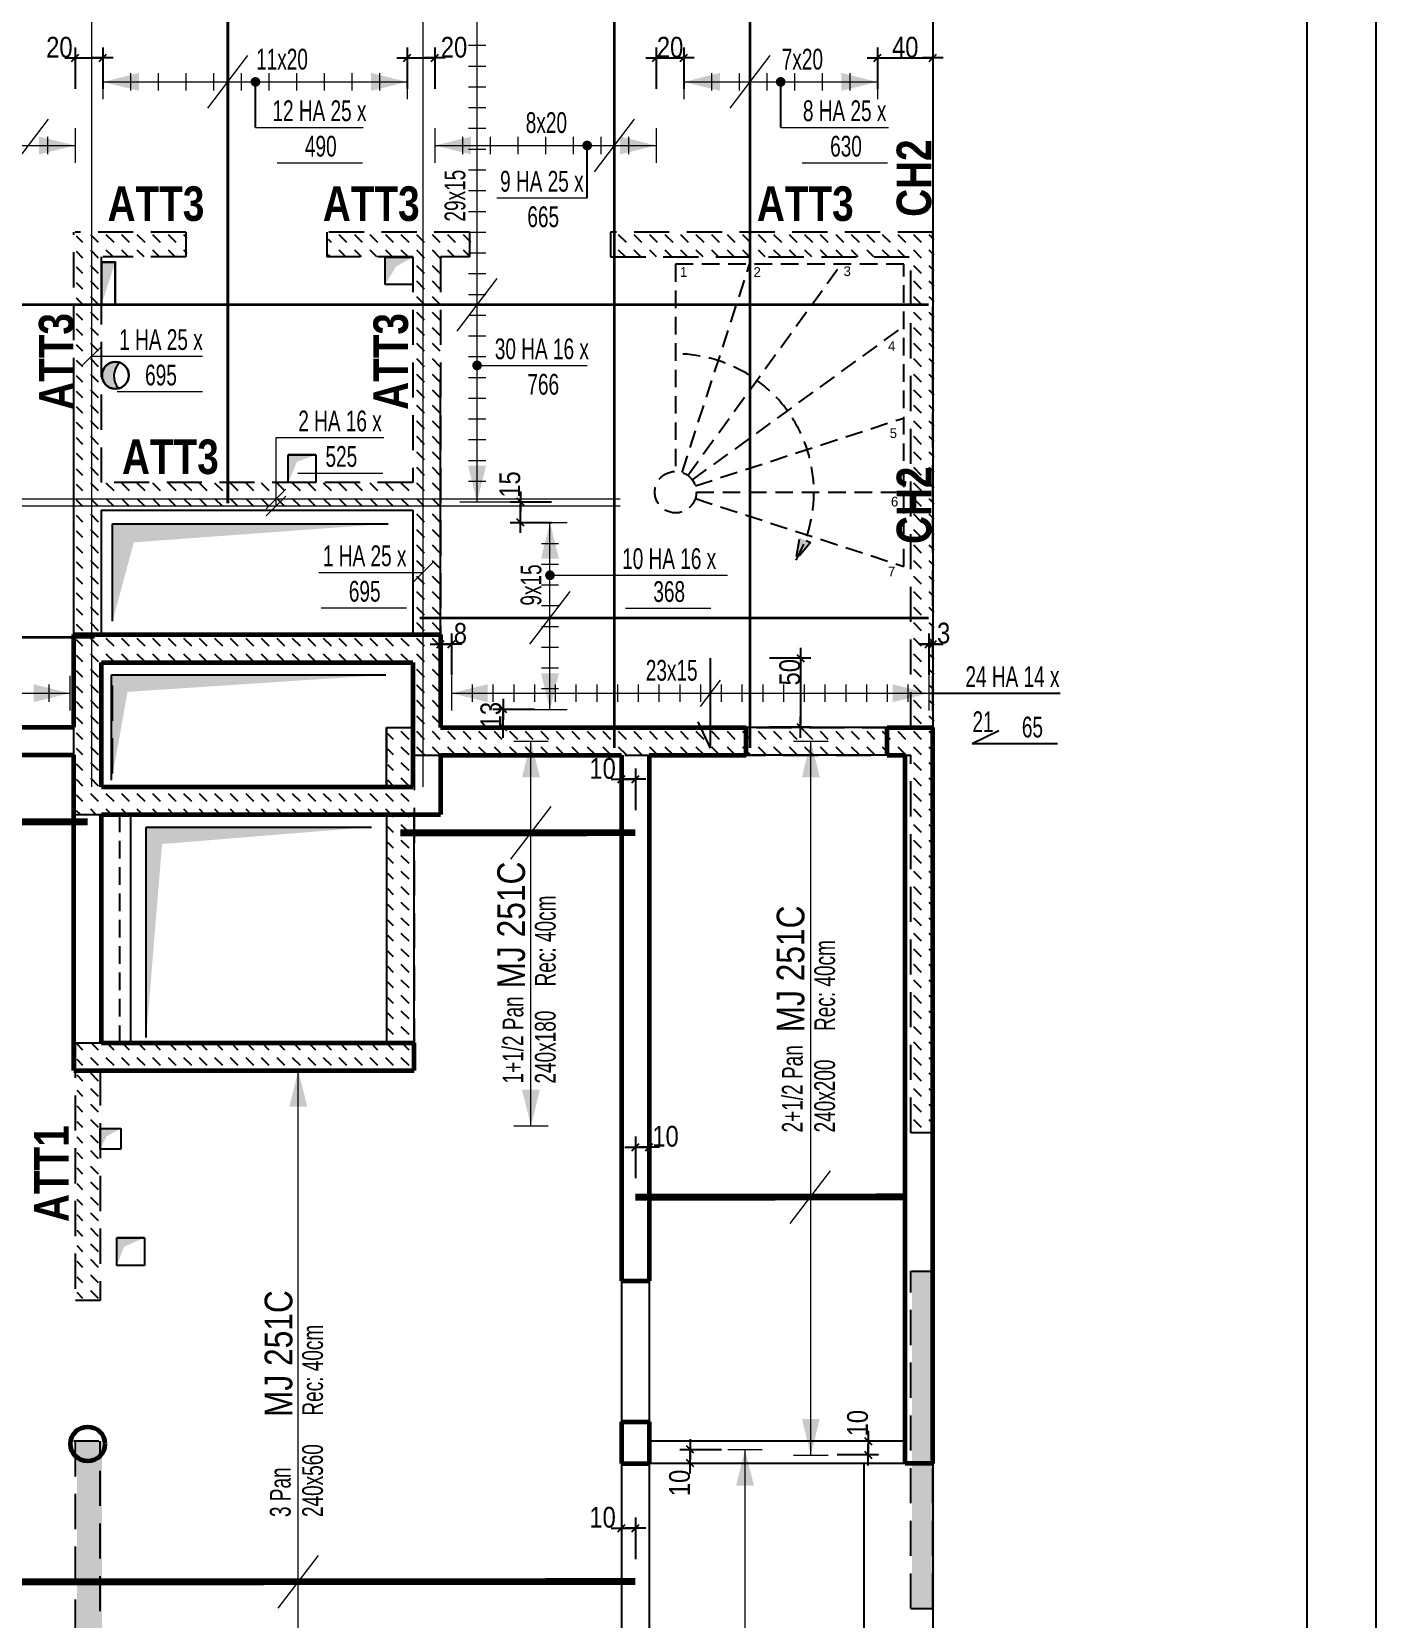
# Model space of a CAD drawing. Header units: millimetres. Extents: x 2049 to 26244, y -43633 to -34245.
# Drawn here: x 24712 to 25684, y -37307 to -36160 of the extents above; entities that cross this region are included whole.
import ezdxf
from ezdxf.enums import TextEntityAlignment as Align

# ---------------------------------------------------------------- set-up
doc = ezdxf.new("R2010")
doc.units = ezdxf.units.MM
doc.linetypes.add('CACHEX2', pattern=[19.05, 12.7, -6.35])
for name, color, linetype in [('01-Cad  2', 1, 'Continuous'), ('01_ARMA_INF', 50, 'Continuous'), ('01_cote_gen', 4, 'Continuous'), ('01_linteaux', 2, 'Continuous'), ('01_murs_sup', 2, 'CACHEX2'), ('01_resv', 32, 'Continuous'), ('01_texte', 230, 'Continuous'), ('AA_COTES', 2, 'Continuous')]:
    doc.layers.add(name, color=color, linetype=linetype)
doc.layers.add('01_murs_coup', color=5, linetype='Continuous', lineweight=60)
doc.styles.add('Eurostile', font='')
doc.styles.add('PATIO', font='ARIALN.TTF')
doc.styles.add('STYLE2', font='ARIALN.TTF')
doc.styles.add('Titre', font='ariblk.ttf')
doc.styles.get('Eurostile').set_extended_font_data('Eurostile')
doc.dimstyles.new('JB50', dxfattribs={"dimscale": 0.1, "dimtxt": 150, "dimasz": 15, "dimexe": 0.1, "dimexo": 0.1, "dimgap": 0.09, "dimtad": 1, "dimdec": 1, "dimdsep": 46, "dimtxsty": 'STYLE2', "dimblk1": 'BOND_G', "dimblk2": 'BOND_D', "dimsah": 1, "dimcen": 1.5, "dimdle": 0.01, "dimse1": 1, "dimse2": 1, "dimclrd": 4, "dimclre": 2, "dimclrt": 6, "dimazin": 2, "dimtfac": 2.333333, "dimtdec": 1, "dimtix": 1, "dimtmove": 2, "dimatfit": 3, "dimldrblk": 'BOND_G', "dimfxl": 1, "dimtolj": 1, "dimtzin": 0, "dimarcsym": 0})

# ---------------------------------------------------------------- blocks, each defined once
blk = doc.blocks.new('BOND_G')
at = {"layer": 'AA_COTES', "color": 0}
for p, q in [((0, -5), (0, 15)), ((5, 0), (-5, 0)), ((1.77, 1.77), (-1.77, -1.77))]:
    blk.add_line(p, q, dxfattribs=at)
blk = doc.blocks.new('BOND_D')
at = {"layer": 'AA_COTES', "color": 0}
for p, q in [((5, 0), (-5, 0)), ((-1.77, -1.77), (1.77, 1.77)), ((0, 5), (0, -15))]:
    blk.add_line(p, q, dxfattribs=at)
blk = doc.blocks.new('*D9406')
at = {"layer": '01_cote_gen', "color": 4, "lineweight": -2, "transparency": 16777216}
blk.add_line((25324.8, -36179.1), (25361.8, -36179.1), dxfattribs=at)
at = {"layer": 'Defpoints', "color": 0, "transparency": 16777216}
for p in [(25363.3, -36179.1), (25323.3, -36184), (25363.3, -36184)]:
    blk.add_point(p, dxfattribs=at)
at = {"layer": '01_cote_gen', "color": 4, "lineweight": -2, "transparency": 16777216, "xscale": 1.5, "yscale": 1.5, "zscale": 1.5, "rotation": 180}
blk.add_blockref('BOND_G', (25323.3, -36179.1), dxfattribs=at)
at = {"layer": '01_cote_gen', "color": 4, "lineweight": -2, "transparency": 16777216, "xscale": 1.5, "yscale": 1.5, "zscale": 1.5}
blk.add_blockref('BOND_D', (25363.3, -36179.1), dxfattribs=at)
at = {"layer": '01_cote_gen', "color": 6, "transparency": 16777216, "insert": (25343.3, -36171.5), "char_height": 15, "attachment_point": 5, "style": 'STYLE2'}
blk.add_mtext('\\A1;40', dxfattribs=at)
blk = doc.blocks.new('*D9407')
at = {"layer": '01_cote_gen', "color": 4, "lineweight": -2, "transparency": 16777216}
blk.add_line((25164.8, -36179.1), (25181.8, -36179.1), dxfattribs=at)
at = {"layer": 'Defpoints', "color": 0, "transparency": 16777216}
for p in [(25183.3, -36179.1), (25183.3, -36184), (25163.3, -36230)]:
    blk.add_point(p, dxfattribs=at)
at = {"layer": '01_cote_gen', "color": 4, "lineweight": -2, "transparency": 16777216, "xscale": 1.5, "yscale": 1.5, "zscale": 1.5, "rotation": 180}
blk.add_blockref('BOND_G', (25163.3, -36179.1), dxfattribs=at)
at = {"layer": '01_cote_gen', "color": 4, "lineweight": -2, "transparency": 16777216, "xscale": 1.5, "yscale": 1.5, "zscale": 1.5}
blk.add_blockref('BOND_D', (25183.3, -36179.1), dxfattribs=at)
at = {"layer": '01_cote_gen', "color": 6, "transparency": 16777216, "insert": (25173.3, -36171.5), "char_height": 15, "attachment_point": 5, "style": 'STYLE2'}
blk.add_mtext('\\A1;20', dxfattribs=at)
blk = doc.blocks.new('*D9408')
at = {"layer": '01_cote_gen', "color": 4, "lineweight": -2, "transparency": 16777216}
blk.add_line((24984.8, -36179.1), (25001.8, -36179.1), dxfattribs=at)
at = {"layer": 'Defpoints', "color": 0, "transparency": 16777216}
for p in [(25003.3, -36179.1), (24983.3, -36209), (25003.3, -36230)]:
    blk.add_point(p, dxfattribs=at)
at = {"layer": '01_cote_gen', "color": 4, "lineweight": -2, "transparency": 16777216, "xscale": 1.5, "yscale": 1.5, "zscale": 1.5, "rotation": 180}
blk.add_blockref('BOND_G', (24983.3, -36179.1), dxfattribs=at)
at = {"layer": '01_cote_gen', "color": 4, "lineweight": -2, "transparency": 16777216, "xscale": 1.5, "yscale": 1.5, "zscale": 1.5}
blk.add_blockref('BOND_D', (25003.3, -36179.1), dxfattribs=at)
at = {"layer": '01_cote_gen', "color": 6, "transparency": 16777216, "insert": (25017.1, -36171.5), "char_height": 15, "attachment_point": 5, "style": 'STYLE2'}
blk.add_mtext('\\A1;20', dxfattribs=at)
blk = doc.blocks.new('*D9409')
at = {"layer": '01_cote_gen', "color": 4, "lineweight": -2, "transparency": 16777216}
blk.add_line((24744.8, -36179.1), (24761.8, -36179.1), dxfattribs=at)
at = {"layer": 'Defpoints', "color": 0, "transparency": 16777216}
for p in [(24763.3, -36179.1), (24763.3, -36209), (24743.3, -36230)]:
    blk.add_point(p, dxfattribs=at)
at = {"layer": '01_cote_gen', "color": 4, "lineweight": -2, "transparency": 16777216, "xscale": 1.5, "yscale": 1.5, "zscale": 1.5, "rotation": 180}
blk.add_blockref('BOND_G', (24743.3, -36179.1), dxfattribs=at)
at = {"layer": '01_cote_gen', "color": 4, "lineweight": -2, "transparency": 16777216, "xscale": 1.5, "yscale": 1.5, "zscale": 1.5}
blk.add_blockref('BOND_D', (24763.3, -36179.1), dxfattribs=at)
at = {"layer": '01_cote_gen', "color": 6, "transparency": 16777216, "insert": (24731.8, -36171.5), "char_height": 15, "attachment_point": 5, "style": 'STYLE2'}
blk.add_mtext('\\A1;20', dxfattribs=at)
blk = doc.blocks.new('*D9354')
at = {"layer": '01_cote_gen', "color": 4, "lineweight": -2, "transparency": 16777216}
blk.add_line((25065.1, -36513.5), (25065.1, -36501.5), dxfattribs=at)
at = {"layer": 'Defpoints', "color": 0, "transparency": 16777216}
for p in [(25046.2, -36500), (25065.1, -36500), (25074, -36515)]:
    blk.add_point(p, dxfattribs=at)
at = {"layer": '01_cote_gen', "color": 4, "lineweight": -2, "transparency": 16777216, "xscale": 1.5, "yscale": 1.5, "zscale": 1.5}
for name, p, rotation in [('BOND_D', (25065.1, -36500), 90), ('BOND_G', (25065.1, -36515), 270)]:
    blk.add_blockref(name, p, dxfattribs=dict(at, rotation=rotation))
at = {"layer": '01_cote_gen', "color": 6, "transparency": 16777216, "insert": (25057.5, -36487.5), "char_height": 15, "attachment_point": 5, "rotation": 90, "style": 'STYLE2'}
blk.add_mtext('\\A1;15', dxfattribs=at)
blk = doc.blocks.new('*D9411')
at = {"layer": '01_cote_gen', "color": 4, "lineweight": -2, "transparency": 16777216}
blk.add_line((25052.7, -36661.5), (25052.7, -36651.5), dxfattribs=at)
at = {"layer": 'Defpoints', "color": 0, "transparency": 16777216}
for p in [(25052.7, -36650), (25092.7, -36650), (25117.8, -36663)]:
    blk.add_point(p, dxfattribs=at)
at = {"layer": '01_cote_gen', "color": 4, "lineweight": -2, "transparency": 16777216, "xscale": 1.5, "yscale": 1.5, "zscale": 1.5}
for name, p, rotation in [('BOND_D', (25052.7, -36650), 90), ('BOND_G', (25052.7, -36663), 270)]:
    blk.add_blockref(name, p, dxfattribs=dict(at, rotation=rotation))
at = {"layer": '01_cote_gen', "color": 6, "transparency": 16777216, "insert": (25043.8, -36654.2), "char_height": 15, "attachment_point": 5, "rotation": 90, "style": 'STYLE2'}
blk.add_mtext('\\A1;13', dxfattribs=at)
blk = doc.blocks.new('*D9355')
at = {"layer": '01_cote_gen', "color": 4, "lineweight": -2, "transparency": 16777216}
blk.add_line((24641.5, -36661.5), (24641.5, -36651.5), dxfattribs=at)
at = {"layer": 'Defpoints', "color": 0, "transparency": 16777216}
for p in [(24641.5, -36650), (24641.5, -36650), (24742.3, -36663)]:
    blk.add_point(p, dxfattribs=at)
at = {"layer": '01_cote_gen', "color": 4, "lineweight": -2, "transparency": 16777216, "xscale": 1.5, "yscale": 1.5, "zscale": 1.5}
for name, p, rotation in [('BOND_D', (24641.5, -36650), 90), ('BOND_G', (24641.5, -36663), 270)]:
    blk.add_blockref(name, p, dxfattribs=dict(at, rotation=rotation))
at = {"layer": '01_cote_gen', "color": 6, "transparency": 16777216, "insert": (24624.2, -36654.9), "char_height": 15, "attachment_point": 5, "rotation": 90, "style": 'STYLE2'}
blk.add_mtext('\\A1;13', dxfattribs=at)
blk = doc.blocks.new('*D9413')
at = {"layer": '01_cote_gen', "color": 4, "lineweight": -2, "transparency": 16777216}
blk.add_line((25008.8, -36602.8), (25013.8, -36602.8), dxfattribs=at)
at = {"layer": 'Defpoints', "color": 0, "transparency": 16777216}
for p in [(25015.3, -36602.8), (25015.3, -36650.8), (25007.3, -36663)]:
    blk.add_point(p, dxfattribs=at)
at = {"layer": '01_cote_gen', "color": 4, "lineweight": -2, "transparency": 16777216, "xscale": 1.5, "yscale": 1.5, "zscale": 1.5, "rotation": 180}
blk.add_blockref('BOND_G', (25007.3, -36602.8), dxfattribs=at)
at = {"layer": '01_cote_gen', "color": 4, "lineweight": -2, "transparency": 16777216, "xscale": 1.5, "yscale": 1.5, "zscale": 1.5}
blk.add_blockref('BOND_D', (25015.3, -36602.8), dxfattribs=at)
at = {"layer": '01_cote_gen', "color": 6, "transparency": 16777216, "insert": (25021.7, -36595.2), "char_height": 15, "attachment_point": 5, "style": 'STYLE2'}
blk.add_mtext('\\A1;8', dxfattribs=at)
blk = doc.blocks.new('*D9356')
at = {"layer": '01_cote_gen', "color": 4, "lineweight": -2, "transparency": 16777216}
for p, q in [((25358.8, -36602.8), (25357.3, -36602.8)), ((25363.3, -36602.8), (25360.3, -36602.8)), ((25364.8, -36602.8), (25366.3, -36602.8))]:
    blk.add_line(p, q, dxfattribs=at)
at = {"layer": 'Defpoints', "color": 0, "transparency": 16777216}
for p in [(25360.3, -36602.8), (25360.3, -36650.8), (25363.3, -36650.8)]:
    blk.add_point(p, dxfattribs=at)
at = {"layer": '01_cote_gen', "color": 4, "lineweight": -2, "transparency": 16777216, "xscale": 1.5, "yscale": 1.5, "zscale": 1.5}
blk.add_blockref('BOND_D', (25360.3, -36602.8), dxfattribs=at)
at = {"layer": '01_cote_gen', "color": 4, "lineweight": -2, "transparency": 16777216, "xscale": 1.5, "yscale": 1.5, "zscale": 1.5, "rotation": 180}
blk.add_blockref('BOND_G', (25363.3, -36602.8), dxfattribs=at)
at = {"layer": '01_cote_gen', "color": 6, "transparency": 16777216, "insert": (25371.1, -36595), "char_height": 15, "attachment_point": 5, "style": 'STYLE2'}
blk.add_mtext('\\A1;3', dxfattribs=at)
blk = doc.blocks.new('*D9416')
at = {"layer": '01_cote_gen', "color": 4, "lineweight": -2, "transparency": 16777216}
blk.add_line((25267.6, -36614.5), (25267.6, -36661.5), dxfattribs=at)
at = {"layer": 'Defpoints', "color": 0, "transparency": 16777216}
for p in [(25202.6, -36613), (25202.6, -36663), (25267.6, -36663)]:
    blk.add_point(p, dxfattribs=at)
at = {"layer": '01_cote_gen', "color": 4, "lineweight": -2, "transparency": 16777216, "xscale": 1.5, "yscale": 1.5, "zscale": 1.5}
for name, p, rotation in [('BOND_G', (25267.6, -36613), 90), ('BOND_D', (25267.6, -36663), 270)]:
    blk.add_blockref(name, p, dxfattribs=dict(at, rotation=rotation))
at = {"layer": '01_cote_gen', "color": 6, "transparency": 16777216, "insert": (25259.9, -36623.2), "char_height": 15, "attachment_point": 5, "rotation": 90, "style": 'STYLE2'}
blk.add_mtext('\\A1;50', dxfattribs=at)
blk = doc.blocks.new('*D9386')
at = {"layer": '01_cote_gen', "color": 4, "lineweight": -2, "transparency": 16777216}
blk.add_line((25149.7, -36966.4), (25156.7, -36966.4), dxfattribs=at)
at = {"layer": 'Defpoints', "color": 0, "transparency": 16777216}
for p in [(25158.2, -36966.4), (25148.2, -37002.6), (25158.2, -37002.6)]:
    blk.add_point(p, dxfattribs=at)
at = {"layer": '01_cote_gen', "color": 4, "lineweight": -2, "transparency": 16777216, "xscale": 1.5, "yscale": 1.5, "zscale": 1.5, "rotation": 180}
blk.add_blockref('BOND_G', (25148.2, -36966.4), dxfattribs=at)
at = {"layer": '01_cote_gen', "color": 4, "lineweight": -2, "transparency": 16777216, "xscale": 1.5, "yscale": 1.5, "zscale": 1.5}
blk.add_blockref('BOND_D', (25158.2, -36966.4), dxfattribs=at)
at = {"layer": '01_cote_gen', "color": 6, "transparency": 16777216, "insert": (25170, -36958.7), "char_height": 15, "attachment_point": 5, "style": 'STYLE2'}
blk.add_mtext('\\A1;10', dxfattribs=at)
blk = doc.blocks.new('*D9387')
at = {"layer": '01_cote_gen', "color": 4, "lineweight": -2, "transparency": 16777216}
blk.add_line((25139.7, -37241.8), (25146.7, -37241.8), dxfattribs=at)
at = {"layer": 'Defpoints', "color": 0, "transparency": 16777216}
for p in [(25148.2, -37241.8), (25138.2, -37280.5), (25148.2, -37280.5)]:
    blk.add_point(p, dxfattribs=at)
at = {"layer": '01_cote_gen', "color": 4, "lineweight": -2, "transparency": 16777216, "xscale": 1.5, "yscale": 1.5, "zscale": 1.5, "rotation": 180}
blk.add_blockref('BOND_G', (25138.2, -37241.8), dxfattribs=at)
at = {"layer": '01_cote_gen', "color": 4, "lineweight": -2, "transparency": 16777216, "xscale": 1.5, "yscale": 1.5, "zscale": 1.5}
blk.add_blockref('BOND_D', (25148.2, -37241.8), dxfattribs=at)
at = {"layer": '01_cote_gen', "color": 6, "transparency": 16777216, "insert": (25124.5, -37234.1), "char_height": 15, "attachment_point": 5, "style": 'STYLE2'}
blk.add_mtext('\\A1;10', dxfattribs=at)
blk = doc.blocks.new('*D9388')
at = {"layer": '01_cote_gen', "color": 4, "lineweight": -2, "transparency": 16777216}
blk.add_line((25139.7, -36700.4), (25146.7, -36700.4), dxfattribs=at)
at = {"layer": 'Defpoints', "color": 0, "transparency": 16777216}
for p in [(25148.2, -36700.4), (25138.2, -36739.2), (25148.2, -36739.2)]:
    blk.add_point(p, dxfattribs=at)
at = {"layer": '01_cote_gen', "color": 4, "lineweight": -2, "transparency": 16777216, "xscale": 1.5, "yscale": 1.5, "zscale": 1.5, "rotation": 180}
blk.add_blockref('BOND_G', (25138.2, -36700.4), dxfattribs=at)
at = {"layer": '01_cote_gen', "color": 4, "lineweight": -2, "transparency": 16777216, "xscale": 1.5, "yscale": 1.5, "zscale": 1.5}
blk.add_blockref('BOND_D', (25148.2, -36700.4), dxfattribs=at)
at = {"layer": '01_cote_gen', "color": 6, "transparency": 16777216, "insert": (25124.5, -36692.8), "char_height": 15, "attachment_point": 5, "style": 'STYLE2'}
blk.add_mtext('\\A1;10', dxfattribs=at)
blk = doc.blocks.new('*D9441')
at = {"layer": '01_cote_gen', "color": 4, "lineweight": -2, "transparency": 16777216}
blk.add_line((25187.9, -37193.5), (25187.9, -37186.5), dxfattribs=at)
at = {"layer": 'Defpoints', "color": 0, "transparency": 16777216}
for p in [(25187.9, -37185), (25240, -37185), (25250.7, -37195)]:
    blk.add_point(p, dxfattribs=at)
at = {"layer": '01_cote_gen', "color": 4, "lineweight": -2, "transparency": 16777216, "xscale": 1.5, "yscale": 1.5, "zscale": 1.5}
for name, p, rotation in [('BOND_D', (25187.9, -37185), 90), ('BOND_G', (25187.9, -37195), 270)]:
    blk.add_blockref(name, p, dxfattribs=dict(at, rotation=rotation))
at = {"layer": '01_cote_gen', "color": 6, "transparency": 16777216, "insert": (25180.2, -37209.2), "char_height": 15, "attachment_point": 5, "rotation": 90, "style": 'STYLE2'}
blk.add_mtext('\\A1;10', dxfattribs=at)
blk = doc.blocks.new('*D9391')
at = {"layer": '01_cote_gen', "color": 4, "lineweight": -2, "transparency": 16777216}
blk.add_line((25316.5, -37180.5), (25316.5, -37187.5), dxfattribs=at)
at = {"layer": 'Defpoints', "color": 0, "transparency": 16777216}
for p in [(25277.5, -37179), (25287.5, -37189), (25316.5, -37189)]:
    blk.add_point(p, dxfattribs=at)
at = {"layer": '01_cote_gen', "color": 4, "lineweight": -2, "transparency": 16777216, "xscale": 1.5, "yscale": 1.5, "zscale": 1.5}
for name, p, rotation in [('BOND_G', (25316.5, -37179), 90), ('BOND_D', (25316.5, -37189), 270)]:
    blk.add_blockref(name, p, dxfattribs=dict(at, rotation=rotation))
at = {"layer": '01_cote_gen', "color": 6, "transparency": 16777216, "insert": (25308.9, -37166), "char_height": 15, "attachment_point": 5, "rotation": 90, "style": 'STYLE2'}
blk.add_mtext('\\A1;10', dxfattribs=at)

msp = doc.modelspace()

# ---------------------------------------------------------------- hatches: boundary and pattern name
at = {"layer": '01_murs_sup'}
h = msp.add_hatch(dxfattribs=at)
h.set_pattern_fill('DASH', color=256, scale=2.5, angle=135)
h.set_pattern_definition([(135, (9841.627, -22999.328), (-11.2253202, 9e-16), [7.9375, -7.9375])])
h.paths.add_polyline_path([(24764.26, -36323.04), (24824.26, -36323.04), (24824.26, -36305.04), (24744.26, -36305.04), (24744.26, -36726.04), (24969.22, -36726.04), (24969.22, -36891.04), (24744.57, -36891.04), (24744.57, -37077.04), (24762.57, -37077.04), (24762.57, -36911.04), (24989.22, -36911.04), (24989.22, -36683.04), (25348.26, -36683.04), (25348.26, -36956.04), (25364.26, -36956.04), (25364.26, -36305.04), (25131.26, -36305.04), (25131.26, -36323.04), (25348.26, -36323.04), (25348.26, -36663.04), (25008.26, -36663.04), (25008.26, -36323.04), (25029.26, -36323.04), (25029.26, -36305.04), (24926.26, -36305.04), (24926.26, -36323.04), (24988.26, -36323.04), (24988.26, -36486.04), (24764.26, -36486.04)])
h.paths.add_polyline_path([(24764.26, -36506.04), (24988.26, -36506.04), (24988.26, -36596.04), (24764.26, -36596.04)], flags=16)
h.paths.add_polyline_path([(24764.26, -36616.04), (24988.26, -36616.04), (24988.26, -36663.04), (24969.22, -36663.04), (24969.22, -36706.04), (24764.26, -36706.04)], flags=16)
msp.add_hatch(color=256, dxfattribs=at).paths.add_polyline_path([(25274.74, -36529.4), (25264.39, -36542.17), (25266.97, -36525.94)])
h = msp.add_hatch(dxfattribs=at)
h.set_pattern_fill('DASH', color=256, scale=2.5, angle=135)
h.set_pattern_definition([(135, (9841.627, -22999.128), (-11.2253202, 9e-16), [7.9375, -7.9375])])
h.paths.add_polyline_path([(25364.26, -37055.84), (25348.26, -37055.84), (25348.26, -37299.85), (25364.26, -37299.85)])
h.paths.add_polyline_path([(24762.57, -37178.84), (24744.57, -37178.84), (24744.57, -38101.74), (24725.26, -38102.04), (24725.26, -38118.04), (25363.26, -38117.74), (25363.26, -37899.85), (25347.26, -37899.85), (25347.26, -38101.74), (24762.57, -38101.74)])
h.paths.add_polyline_path([(25363.26, -37399.85), (25348.26, -37399.85), (25348.26, -37599.85), (25363.26, -37599.85)], flags=17)
at = {"layer": '01_resv'}
h = msp.add_hatch(color=256, dxfattribs=at)
h.dxf.hatch_style = 1
h.paths.add_polyline_path([(24775.18, -36399.31, 0.503729), (24762.64, -36408.59, 0.4804224), (24774.47, -36418.07, -0.3815277)])

# ---------------------------------------------------------------- linework, layer by layer
at = {"layer": '01-Cad  2'}
for p, q in [((25683.84, -38390.44), (25683.84, -35390.44)), ((25633.84, -38340.44), (25633.84, -35440.44))]:
    msp.add_line(p, q, dxfattribs=at)
at = {"layer": '01_ARMA_INF', "linetype": 'Continuous', "lineweight": 0, "const_width": 5, "flags": 128}
for points in [[(24752.26, -36731.28), (24603.26, -36731.44)], [(25148.22, -36739.16), (24978.26, -36739.32)], [(25343.26, -37002.47), (25148.22, -37002.63)], [(25148.22, -37280.52), (24603.26, -37280.68)]]:
    msp.add_lwpolyline(points, dxfattribs=at)
at = {"layer": '01_cote_gen'}
for q in [(25202.55, -36613.04), (25193.55, -36659.07)]:
    msp.add_line((25202.55, -36678.04), q, dxfattribs=at)
at = {"layer": '01_linteaux'}
for p, q in [((25363.26, -36062.04), (25363.26, -36663.04)), ((24742.26, -36596.04), (24742.26, -36411.05)), ((25007.26, -36596.04), (25007.26, -36411.05)), ((24968.26, -36706.04), (24968.26, -36663.04)), ((24968.26, -36663.04), (24987.26, -36663.04)), ((25330.26, -36663.04), (25228.26, -36663.04)), ((25330.26, -36683.04), (25228.26, -36683.04)), ((24783.22, -36726.04), (24783.22, -36891.04)), ((24968.26, -36726.04), (24968.26, -36891.04)), ((24988.26, -36891.04), (24988.26, -36726.04)), ((25138.22, -37063.04), (25138.22, -37165.04)), ((25158.22, -37063.04), (25158.22, -37165.04)), ((25343.26, -37179.04), (25158.22, -37179.04)), ((25138.22, -37195.04), (25138.22, -37495.04)), ((25158.22, -37195.04), (25158.22, -37495.04)), ((25343.26, -37195.04), (25158.22, -37195.04)), ((25313.26, -37195.04), (25313.26, -37495.04)), ((25363.26, -37195.04), (25363.26, -37495.04))]:
    msp.add_line(p, q, dxfattribs=at)
at = {"layer": '01_linteaux', "color": 253}
for p, q in [((24770.26, -36586.37), (24770.26, -36515.85)), ((24770.26, -36515.85), (24969.57, -36515.85)), ((24769.6, -36701.31), (24769.6, -36625.07)), ((24769.6, -36625.07), (24967.83, -36625.07)), ((24794.56, -36887.22), (24794.56, -36735.07)), ((24794.56, -36735.07), (24957.5, -36735.07))]:
    msp.add_line(p, q, dxfattribs=at)
for points in [[(24769.6, -36701.31), (24769.6, -36625.07), (24781.08, -36637.37)], [(24769.6, -36625.07), (24967.83, -36625.07), (24781.08, -36637.37)], [(24794.56, -36887.22), (24794.56, -36735.07), (24806.04, -36747.37)], [(24794.56, -36735.07), (24957.5, -36735.07), (24806.04, -36747.37)]]:
    msp.add_solid(points, dxfattribs=at)
at = {"layer": '01_murs_coup'}
for p, q in [((24742.26, -36663), (24742.26, -36596.04)), ((24742.26, -36663), (24742.26, -36596.04)), ((24742.26, -36596.04), (25007.26, -36596.04)), ((24742.26, -36596.04), (25007.26, -36596.04)), ((25007.26, -36596.04), (25007.26, -36663.04)), ((25007.26, -36596.04), (25007.26, -36663.04)), ((24762.26, -36616.04), (24987.26, -36616.04)), ((24762.26, -36706.04), (24762.26, -36616.04)), ((24762.26, -36706.04), (24762.26, -36616.04)), ((24987.26, -36616.04), (24987.26, -36706.04)), ((24137.74, -36663), (24742.26, -36663)), ((24137.74, -36663), (24742.26, -36663)), ((25007.26, -36663.04), (25228.26, -36663.04)), ((25007.26, -36663.04), (25228.26, -36663.04)), ((25228.26, -36683.04), (25228.26, -36663.04)), ((25330.26, -36663.04), (25363.26, -36663.04)), ((25330.26, -36663.04), (25363.26, -36663.04)), ((25330.26, -36683.04), (25330.26, -36663.04)), ((25363.26, -37195.04), (25363.26, -36663.04)), ((24613.26, -36683), (24742.26, -36683)), ((24613.26, -36683), (24742.26, -36683)), ((24742.26, -36911.04), (24742.26, -36683)), ((25007.26, -36683.04), (25007.26, -36726.04)), ((25007.26, -36683.04), (25007.26, -36726.04)), ((25007.26, -36683.04), (25138.22, -36683.04)), ((25007.26, -36683.04), (25138.22, -36683.04)), ((25138.22, -36683.04), (25138.22, -37063.04)), ((25138.22, -36683.04), (25138.22, -37063.04)), ((25158.22, -36683.04), (25228.26, -36683.04)), ((25158.22, -36683.04), (25228.26, -36683.04)), ((25158.22, -36683.04), (25158.22, -37063.04)), ((25158.22, -36683.04), (25158.22, -37063.04)), ((25330.26, -36683.04), (25343.26, -36683.04)), ((25330.26, -36683.04), (25343.26, -36683.04)), ((25343.26, -37195.04), (25343.26, -36683.04)), ((24762.26, -36706.04), (24987.26, -36706.04)), ((24762.26, -36706.04), (24987.26, -36706.04)), ((24762.26, -36891.04), (24762.26, -36726.04)), ((24762.26, -36726.04), (25007.26, -36726.04)), ((24762.26, -36726.04), (25007.26, -36726.04)), ((24762.26, -36891.04), (24762.26, -36728.04)), ((24762.26, -36891.04), (24988.26, -36891.04)), ((24762.26, -36891.04), (24988.26, -36891.04)), ((24988.26, -36911.04), (24988.26, -36891.04)), ((24742.26, -36911.04), (24988.26, -36911.04)), ((24742.26, -36911.04), (24988.26, -36911.04)), ((25138.22, -37063.04), (25158.22, -37063.04)), ((25138.22, -37165.04), (25138.22, -37195.04)), ((25138.22, -37165.04), (25138.22, -37195.04)), ((25138.22, -37165.04), (25158.22, -37165.04)), ((25158.22, -37165.04), (25158.22, -37195.04)), ((25158.22, -37165.04), (25158.22, -37195.04)), ((25138.22, -37195.04), (25158.22, -37195.04)), ((25363.26, -37195.04), (25343.26, -37195.04))]:
    msp.add_line(p, q, dxfattribs=at)
msp.add_circle((24752.26, -37181.04), 12.5, dxfattribs=at)
at = {"layer": '01_murs_sup', "ltscale": 2}
for p, q in [((24742.26, -36726.04), (24742.26, -36305.04)), ((24823.26, -36305.04), (24743.26, -36305.04)), ((24823.26, -36305.04), (24823.26, -36323.04)), ((25028.26, -36305.04), (24925.26, -36305.04)), ((24925.26, -36305.04), (24925.26, -36323.04)), ((25028.26, -36305.04), (25028.26, -36323.04)), ((25363.26, -36305.04), (25130.26, -36305.04)), ((25130.26, -36305.04), (25130.26, -36323.04)), ((25363.26, -36956.04), (25363.26, -36305.04)), ((24762.26, -36486.04), (24762.26, -36323.04)), ((24823.26, -36323.04), (24763.26, -36323.04)), ((24987.24, -36322.94), (24925.26, -36323.04)), ((24987.24, -36323.04), (24987.26, -36486.04)), ((25028.26, -36323.04), (25007.26, -36323.04)), ((25007.26, -36323.04), (25007.26, -36663.04)), ((25130.26, -36323.04), (25347.26, -36323.04)), ((25347.26, -36663.04), (25347.26, -36323.04)), ((24987.26, -36486.04), (24763.26, -36486.04)), ((24762.26, -36506.04), (24987.26, -36506.04)), ((24762.26, -36596.04), (24762.26, -36506.04)), ((24987.26, -36506.04), (24987.26, -36596.04)), ((24987.26, -36596.04), (24763.26, -36596.04)), ((24762.26, -36706.04), (24762.26, -36616.04)), ((24763.26, -36616.04), (24987.26, -36616.04)), ((24987.26, -36616.04), (24987.3, -36663.04)), ((24770.26, -36696.37), (24770.26, -36625.85)), ((24968.26, -36663.04), (24987.3, -36663.04)), ((24968.26, -36663.04), (24968.26, -36706.04)), ((25007.26, -36663.04), (25347.26, -36663.04)), ((24988.26, -36683.04), (25347.26, -36683.04)), ((24988.26, -36683.04), (24988.26, -36911.04)), ((25347.26, -36956.04), (25347.26, -36683.04)), ((24763.26, -36706.04), (24968.22, -36706.04)), ((24743.26, -36726.04), (24968.22, -36726.04)), ((24743.26, -36891.04), (24743.26, -37077.04)), ((24743.26, -36891.04), (24968.26, -36891.04)), ((24761.26, -36911.04), (24761.26, -37077.04)), ((24761.57, -36911.04), (24988.26, -36911.04)), ((24793.86, -36911.04), (24793.86, -36911.04)), ((25363.26, -36956.04), (25347.26, -36956.04)), ((25347.26, -37300.05), (25347.26, -37056.04)), ((25347.26, -37056.04), (25363.26, -37056.04)), ((25363.26, -37300.05), (25363.26, -37056.04)), ((24743.57, -37077.04), (24761.57, -37077.04)), ((24760.26, -37179.04), (24742.26, -37179.04)), ((24743.26, -37179.04), (24743.26, -38102.04)), ((24761.26, -38102.04), (24761.26, -37179.04)), ((25347.26, -37300.05), (25363.26, -37300.05))]:
    msp.add_line(p, q, dxfattribs=at)
at = {"layer": '01_murs_sup'}
for p, q in [((25342.3, -36328.29), (25177.3, -36328.29)), ((25177.3, -36328.29), (25177.3, -36478.04)), ((25181.93, -36478.78), (25230.83, -36328.29)), ((25186.11, -36480.91), (25297, -36328.29)), ((25342.3, -36546.65), (25342.3, -36328.29)), ((25189.43, -36484.23), (25342.3, -36373.16)), ((25191.56, -36488.41), (25342.3, -36439.43)), ((25191.56, -36497.68), (25342.3, -36546.65)), ((25192.3, -36493.04), (25342.3, -36493.04)), ((24775.22, -36726.04), (24775.22, -36891.04))]:
    msp.add_line(p, q, dxfattribs=at)
at = {"layer": '01_murs_sup', "flags": 128}
msp.add_lwpolyline([(25274.74, -36529.4), (25264.39, -36542.17), (25266.97, -36525.94)], close=True, dxfattribs=at)
at = {"layer": '01_murs_sup'}
msp.add_circle((25177.3, -36493.04), 15, dxfattribs=at)
msp.add_arc((25177.3, -36493.04), 100, 330.57297, 90, dxfattribs=at)
at = {"layer": '01_murs_sup', "ltscale": 2}
msp.add_solid([(24770.26, -36586.37), (24770.26, -36515.85), (24783.34, -36528.83)], dxfattribs=at)
at = {"layer": '01_resv'}
for p, q in [((24967.26, -36343.04), (24967.24, -36323.14)), ((24967.24, -36323.14), (24987.24, -36323.14)), ((24987.24, -36323.14), (24987.26, -36343.04)), ((24987.26, -36343.04), (24967.26, -36343.04)), ((24897.31, -36486.04), (24897.31, -36466.04)), ((24897.31, -36466.04), (24917.31, -36466.04)), ((24917.31, -36466.04), (24897.31, -36466.04)), ((24907.31, -36466.04), (24907.31, -36466.04)), ((24907.31, -36466.04), (24917.31, -36466.04)), ((24917.31, -36466.04), (24917.31, -36486.04)), ((24917.31, -36486.04), (24897.31, -36486.04)), ((24762.26, -36596.04), (24762.26, -36506.04)), ((24762.26, -36506.04), (24987.26, -36506.04)), ((24987.26, -36506.04), (24987.26, -36596.04)), ((24761.26, -36968.01), (24761.26, -36953.01)), ((24761.26, -36953.01), (24776.26, -36953.01)), ((24761.26, -36968), (24761.26, -36953.01)), ((24776.26, -36953.01), (24776.26, -36968)), ((24776.26, -36968), (24761.26, -36968)), ((24773.27, -37052.09), (24773.27, -37032.09)), ((24773.27, -37032.09), (24793.27, -37032.09)), ((24793.27, -37032.09), (24773.27, -37032.09)), ((24783.27, -37032.09), (24783.27, -37032.09)), ((24783.27, -37032.09), (24793.27, -37032.09)), ((24793.27, -37032.09), (24793.27, -37052.09)), ((24793.27, -37052.09), (24773.27, -37052.09))]:
    msp.add_line(p, q, dxfattribs=at)
at = {"layer": '01_resv', "lineweight": 30}
msp.add_lwpolyline([(24762.26, -36326.7), (24772.23, -36326.7), (24772.23, -36357.39), (24762.26, -36357.39)], close=True, dxfattribs=at)
msp.add_circle((24772.35, -36408.59), 9.71, dxfattribs=at)
at = {"layer": '01_resv'}
msp.add_arc((24785.33, -36409.08), 14.09, 136.08342, 219.61638, dxfattribs=at)
for points in [[(24762.26, -36357.39), (24762.26, -36326.7), (24772.23, -36326.7)], [(24967.26, -36343.04), (24967.24, -36323.14), (24975.26, -36329.95)], [(24967.24, -36323.14), (24987.24, -36323.14), (24975.26, -36329.95)], [(24897.31, -36486.04), (24897.31, -36466.04), (24903.56, -36471.08)], [(24897.31, -36466.04), (24917.31, -36466.04), (24903.56, -36471.08)], [(24770.26, -36586.37), (24770.26, -36515.85), (24785.61, -36529.3)], [(24770.26, -36515.85), (24969.57, -36515.85), (24785.61, -36529.3)], [(24761.26, -36968.01), (24761.26, -36953.01), (24765.85, -36958.67)], [(24761.26, -36953.01), (24776.26, -36953.01), (24765.85, -36958.67)], [(24773.27, -37052.09), (24773.27, -37032.09), (24778.52, -37038.42)], [(24773.27, -37032.09), (24793.27, -37032.09), (24778.52, -37038.42)]]:
    msp.add_solid(points, dxfattribs=at)
at = {"layer": '01_texte', "linetype": 'Continuous', "lineweight": 0}
for p, q in [((25033.77, -36500.04), (25033.77, -36065.04)), ((25027.53, -36170.04), (25040.01, -36170.04)), ((24839.06, -36215.51), (24868.07, -36177.44)), ((25216.63, -36215.51), (25245.64, -36177.44)), ((24763.26, -36184), (24763.26, -36208.96)), ((24763.26, -36190.24), (24763.26, -36202.72)), ((24783.26, -36190.24), (24783.26, -36202.72)), ((24803.26, -36190.24), (24803.26, -36202.72)), ((24823.26, -36190.24), (24823.26, -36202.72)), ((24843.26, -36190.24), (24843.26, -36202.72)), ((24863.26, -36190.24), (24863.26, -36202.72)), ((24883.26, -36190.24), (24883.26, -36202.72)), ((24903.26, -36190.24), (24903.26, -36202.72)), ((24923.26, -36190.24), (24923.26, -36202.72)), ((24943.26, -36190.24), (24943.26, -36202.72)), ((24963.26, -36190.24), (24963.26, -36202.72)), ((24983.26, -36184), (24983.26, -36208.96)), ((25027.53, -36185.04), (25040.01, -36185.04)), ((25183.26, -36184), (25183.26, -36208.96)), ((25203.26, -36190.24), (25203.26, -36202.72)), ((25223.26, -36190.24), (25223.26, -36202.72)), ((25243.26, -36190.24), (25243.26, -36202.72)), ((25263.26, -36190.24), (25263.26, -36202.72)), ((25283.26, -36190.24), (25283.26, -36202.72)), ((25303.26, -36190.24), (25303.26, -36202.72)), ((25323.26, -36184), (25323.26, -36208.96)), ((24763.26, -36196.48), (24983.26, -36196.48)), ((25027.53, -36200.04), (25040.01, -36200.04)), ((25183.26, -36196.48), (25323.26, -36196.48)), ((25027.53, -36215.04), (25040.01, -36215.04)), ((24694.95, -36261.49), (24723.96, -36223.42)), ((25118.58, -36261.49), (25147.59, -36223.42)), ((24723.26, -36236.21), (24723.26, -36248.69)), ((24743.26, -36229.97), (24743.26, -36254.93)), ((24873.56, -36229.33), (24951.48, -36229.33)), ((25003.26, -36229.97), (25003.26, -36254.93)), ((25023.26, -36236.21), (25023.26, -36248.69)), ((25027.53, -36230.04), (25040.01, -36230.04)), ((25043.26, -36236.21), (25043.26, -36248.69)), ((25063.26, -36236.21), (25063.26, -36248.69)), ((25083.26, -36236.21), (25083.26, -36248.69)), ((25083.26, -36236.21), (25083.26, -36248.69)), ((25103.26, -36236.21), (25103.26, -36248.69)), ((25123.26, -36236.21), (25123.26, -36248.69)), ((25143.26, -36236.21), (25143.26, -36248.69)), ((25163.26, -36229.97), (25163.26, -36254.93)), ((25253.26, -36229.33), (25331.19, -36229.33)), ((24643.26, -36242.45), (24743.26, -36242.45)), ((25003.26, -36242.45), (25163.26, -36242.45)), ((25027.53, -36245.04), (25040.01, -36245.04)), ((24889.2, -36254.96), (24950.89, -36254.96)), ((25027.53, -36260.04), (25040.01, -36260.04)), ((25268.9, -36254.96), (25330.59, -36254.96)), ((25027.53, -36275.04), (25040.01, -36275.04)), ((25047.97, -36280.31), (25113.36, -36280.31)), ((25027.53, -36290.04), (25040.01, -36290.04)), ((25027.53, -36305.04), (25040.01, -36305.04)), ((25027.53, -36320.04), (25040.01, -36320.04)), ((25019.27, -36376.54), (25048.27, -36338.47)), ((25027.53, -36335.04), (25040.01, -36335.04)), ((25027.53, -36350.04), (25040.01, -36350.04)), ((25027.53, -36365.04), (25040.01, -36365.04)), ((24748.01, -36401.81), (24762.15, -36387.67)), ((25027.53, -36380.04), (25040.01, -36380.04)), ((24755.08, -36394.74), (24835.36, -36394.74)), ((25027.53, -36395.04), (25040.01, -36395.04)), ((25027.53, -36410.04), (25040.01, -36410.04)), ((25033.77, -36401.44), (25113.36, -36401.44)), ((24773.67, -36420.37), (24835.36, -36420.37)), ((25027.53, -36425.04), (25040.01, -36425.04)), ((25027.53, -36440.04), (25040.01, -36440.04)), ((24888.43, -36503.04), (24888.43, -36453.59)), ((24888.43, -36453.59), (24966.35, -36453.59)), ((25027.53, -36455.04), (25040.01, -36455.04)), ((24904.07, -36479.21), (24965.76, -36479.21)), ((25027.53, -36470.04), (25040.01, -36470.04)), ((24881.35, -36505.11), (24895.5, -36490.97)), ((25027.53, -36485.04), (25040.01, -36485.04)), ((24881.35, -36510.11), (24895.5, -36495.97)), ((25021.29, -36500.04), (25057.64, -36500.04)), ((25073.99, -36515.04), (25098.95, -36515.04)), ((25086.47, -36650.04), (25086.47, -36515.04)), ((25080.23, -36530.04), (25092.71, -36530.04)), ((24987.61, -36558.11), (25001.75, -36543.97)), ((25080.23, -36545.04), (25092.71, -36545.04)), ((24919.49, -36551.04), (24994.68, -36551.04)), ((25080.23, -36560.04), (25092.71, -36560.04)), ((25086.47, -36553.1), (25214.8, -36553.1)), ((25071.97, -36603), (25100.97, -36564.93)), ((24920.94, -36576.67), (24982.63, -36576.67)), ((25080.23, -36575.04), (25092.71, -36575.04)), ((25141.05, -36576.88), (25202.75, -36576.88)), ((25080.23, -36590.04), (25092.71, -36590.04)), ((25080.23, -36605.04), (25092.71, -36605.04)), ((24739.26, -36625.87), (24739.26, -36650.83)), ((25015.26, -36625.87), (25015.26, -36650.83)), ((25080.23, -36620.04), (25092.71, -36620.04)), ((25195.3, -36647.87), (25209.8, -36628.83)), ((25360.26, -36625.87), (25360.26, -36650.83)), ((24634.26, -36638.35), (24739.26, -36638.35)), ((24724.26, -36632.11), (24724.26, -36644.59)), ((24724.26, -36632.11), (24724.26, -36644.59)), ((25015.26, -36632.11), (25015.26, -36644.59)), ((25015.26, -36632.11), (25015.26, -36644.59)), ((25015.26, -36638.35), (25360.26, -36638.35)), ((25030.26, -36632.11), (25030.26, -36644.59)), ((25030.26, -36632.11), (25030.26, -36644.59)), ((25045.26, -36632.11), (25045.26, -36644.59)), ((25045.26, -36632.11), (25045.26, -36644.59)), ((25060.26, -36632.11), (25060.26, -36644.59)), ((25060.26, -36632.11), (25060.26, -36644.59)), ((25075.26, -36632.11), (25075.26, -36644.59)), ((25075.26, -36632.11), (25075.26, -36644.59)), ((25080.23, -36635.04), (25092.71, -36635.04)), ((25080.23, -36635.04), (25092.71, -36635.04)), ((25090.26, -36632.11), (25090.26, -36644.59)), ((25090.26, -36632.11), (25090.26, -36644.59)), ((25105.26, -36632.11), (25105.26, -36644.59)), ((25105.26, -36632.11), (25105.26, -36644.59)), ((25120.26, -36632.11), (25120.26, -36644.59)), ((25120.26, -36632.11), (25120.26, -36644.59)), ((25135.26, -36632.11), (25135.26, -36644.59)), ((25135.26, -36632.11), (25135.26, -36644.59)), ((25150.26, -36632.11), (25150.26, -36644.59)), ((25150.26, -36632.11), (25150.26, -36644.59)), ((25165.26, -36632.11), (25165.26, -36644.59)), ((25165.26, -36632.11), (25165.26, -36644.59)), ((25180.26, -36632.11), (25180.26, -36644.59)), ((25180.26, -36632.11), (25180.26, -36644.59)), ((25195.26, -36632.11), (25195.26, -36644.59)), ((25195.26, -36632.11), (25195.26, -36644.59)), ((25210.26, -36632.11), (25210.26, -36644.59)), ((25210.26, -36632.11), (25210.26, -36644.59)), ((25225.26, -36632.11), (25225.26, -36644.59)), ((25225.26, -36632.11), (25225.26, -36644.59)), ((25240.26, -36632.11), (25240.26, -36644.59)), ((25240.26, -36632.11), (25240.26, -36644.59)), ((25255.26, -36632.11), (25255.26, -36644.59)), ((25255.26, -36632.11), (25255.26, -36644.59)), ((25270.26, -36632.11), (25270.26, -36644.59)), ((25270.26, -36632.11), (25270.26, -36644.59)), ((25285.26, -36632.11), (25285.26, -36644.59)), ((25285.26, -36632.11), (25285.26, -36644.59)), ((25300.26, -36632.11), (25300.26, -36644.59)), ((25300.26, -36632.11), (25300.26, -36644.59)), ((25315.26, -36632.11), (25315.26, -36644.59)), ((25315.26, -36632.11), (25315.26, -36644.59)), ((25330.26, -36632.11), (25330.26, -36644.59)), ((25330.26, -36632.11), (25330.26, -36644.59)), ((25345.26, -36632.11), (25345.26, -36644.59)), ((25345.26, -36632.11), (25345.26, -36644.59)), ((25073.99, -36650.04), (25098.95, -36650.04)), ((25080.23, -36650.04), (25092.71, -36650.04)), ((25060.26, -36673.04), (25085.22, -36673.04)), ((25072.74, -36951.04), (25072.74, -36673.04)), ((25262.58, -36673.04), (25287.54, -36673.04)), ((25275.06, -37189.04), (25275.06, -36673.04)), ((25058.24, -36758.27), (25087.24, -36720.2)), ((24892.05, -36911.04), (24917.01, -36911.04)), ((24904.53, -37505.04), (24904.53, -36911.04)), ((25060.26, -36951.04), (25085.22, -36951.04)), ((25260.23, -37021.59), (25289.24, -36983.51)), ((25215.01, -37185.04), (25239.97, -37185.04)), ((25227.49, -38093.04), (25227.49, -37185.04)), ((25262.58, -37189.04), (25287.54, -37189.04)), ((24890.02, -37299.62), (24919.03, -37261.55))]:
    msp.add_line(p, q, dxfattribs=at)
at = {"layer": '01_texte', "ltscale": 5}
for p, q in [((24873.56, -36229.33), (24873.56, -36196.48)), ((25253.26, -36229.33), (25253.26, -36196.48)), ((25113.36, -36280.31), (25113.36, -36242.45)), ((25360.26, -36638.35), (25455.27, -36638.35)), ((25391.63, -36674.82), (25411.02, -36665.41)), ((25391.63, -36674.82), (25453.32, -36674.82))]:
    msp.add_line(p, q, dxfattribs=at)
at = {"layer": '01_texte'}
for points, const_width in [([(24755.08, -36706.04), (24755.08, -36012.04)], 1), ([(24853.56, -36501.04), (24853.56, -36012.04)], 2), ([(24994.68, -36706.04), (24994.68, -36012.04)], 1), ([(25133.08, -36678.04), (25133.08, -36012.04)], 2), ([(25231.14, -36678.04), (25231.14, -36047.04)], 2), ([(25360.26, -36357.5), (24593.74, -36357.5)], 2), ([(24612.26, -36498.04), (25137.26, -36498.04)], 1), ([(24612.26, -36503.04), (25137.26, -36503.04)], 1), ([(25360.26, -36583.97), (24992.26, -36583.97)], 2), ([(24757.26, -36597.96), (24593.74, -36597.96)], 2)]:
    msp.add_lwpolyline(points, dxfattribs=dict(at, const_width=const_width))
at = {"layer": '01_texte', "ltscale": 5, "const_width": 3.5}
for points in [[(24871.81, -36196.48, 1), (24875.31, -36196.48, 1)], [(25251.51, -36196.48, 1), (25255.01, -36196.48, 1)], [(25111.61, -36242.45, 1), (25115.11, -36242.45, 1)], [(25032.02, -36401.44, 1), (25035.52, -36401.44, 1)]]:
    msp.add_lwpolyline(points, format="xyb", close=True, dxfattribs=at)
at = {"layer": '01_texte', "linetype": 'Continuous', "lineweight": 0, "const_width": 3.5}
msp.add_lwpolyline([(25084.72, -36553.1, 1), (25088.22, -36553.1, 1)], format="xyb", close=True, dxfattribs=at)
at = {"layer": '01_texte', "linetype": 'Continuous', "lineweight": 0}
for points in [[(24763.26, -36196.48), (24789.35, -36190.02), (24789.35, -36196.48)], [(24983.26, -36196.48), (24957.16, -36190.02), (24957.16, -36196.48)], [(25183.26, -36196.48), (25209.35, -36190.02), (25209.35, -36196.48)], [(25323.26, -36196.48), (25297.16, -36190.02), (25297.16, -36196.48)], [(24763.26, -36196.48), (24789.35, -36202.94), (24789.35, -36196.48)], [(24983.26, -36196.48), (24957.16, -36202.94), (24957.16, -36196.48)], [(25183.26, -36196.48), (25209.35, -36202.94), (25209.35, -36196.48)], [(25323.26, -36196.48), (25297.16, -36202.94), (25297.16, -36196.48)], [(24743.26, -36242.45), (24717.16, -36235.99), (24717.16, -36242.45)], [(25003.26, -36242.45), (25029.35, -36235.99), (25029.35, -36242.45)], [(25163.26, -36242.45), (25137.16, -36235.99), (25137.16, -36242.45)], [(24743.26, -36242.45), (24717.16, -36248.91), (24717.16, -36242.45)], [(25003.26, -36242.45), (25029.35, -36248.91), (25029.35, -36242.45)], [(25163.26, -36242.45), (25137.16, -36248.91), (25137.16, -36242.45)], [(25033.77, -36500.04), (25027.31, -36473.95), (25033.77, -36473.95)], [(25033.77, -36500.04), (25040.23, -36473.95), (25033.77, -36473.95)], [(25086.47, -36515.04), (25080.01, -36541.14), (25086.47, -36541.14)], [(25086.47, -36515.04), (25092.93, -36541.14), (25086.47, -36541.14)], [(25086.47, -36650.04), (25080.01, -36623.95), (25086.47, -36623.95)], [(25086.47, -36650.04), (25092.93, -36623.95), (25086.47, -36623.95)], [(24739.26, -36638.35), (24713.16, -36631.89), (24713.16, -36638.35)], [(24739.26, -36638.35), (24713.16, -36644.81), (24713.16, -36638.35)], [(25015.26, -36638.35), (25041.35, -36631.89), (25041.35, -36638.35)], [(25015.26, -36638.35), (25041.35, -36644.81), (25041.35, -36638.35)], [(25360.26, -36638.35), (25334.16, -36631.89), (25334.16, -36638.35)], [(25360.26, -36638.35), (25334.16, -36644.81), (25334.16, -36638.35)], [(25072.74, -36673.04), (25066.28, -36699.14), (25072.74, -36699.14)], [(25072.74, -36673.04), (25079.2, -36699.14), (25072.74, -36699.14)], [(25275.06, -36673.04), (25268.6, -36699.14), (25275.06, -36699.14)], [(25275.06, -36673.04), (25281.52, -36699.14), (25275.06, -36699.14)], [(24904.53, -36911.04), (24898.07, -36937.14), (24904.53, -36937.14)], [(24904.53, -36911.04), (24910.99, -36937.14), (24904.53, -36937.14)], [(25072.74, -36951.04), (25066.28, -36924.95), (25072.74, -36924.95)], [(25072.74, -36951.04), (25079.2, -36924.95), (25072.74, -36924.95)], [(25275.06, -37189.04), (25268.6, -37162.95), (25275.06, -37162.95)], [(25275.06, -37189.04), (25281.52, -37162.95), (25275.06, -37162.95)], [(25227.49, -37185.04), (25221.03, -37211.14), (25227.49, -37211.14)], [(25227.49, -37185.04), (25233.95, -37211.14), (25227.49, -37211.14)]]:
    msp.add_solid(points, dxfattribs=at)

# ---------------------------------------------------------------- texts
at = {"layer": '01_murs_sup', "style": 'Eurostile'}
for s, p in [('1', (25180.48, -36337.41)), ('2', (25233.66, -36337.47)), ('3', (25298.75, -36336.85)), ('4', (25330.83, -36391.01)), ('5', (25332.08, -36453.88)), ('6', (25333.01, -36503.36)), ('7', (25330.91, -36553.84))]:
    msp.add_text(s, height=7.06, dxfattribs=at).set_placement(p)
at = {"layer": '01_texte', "ltscale": 5, "style": 'PATIO', "width": 0.8}
for s, p in [('11x20', (24874.03, -36187.52)), ('7x20', (25254.05, -36187.52)), ('8x20', (25068.97, -36233.39)), ('23x15', (25155.74, -36629.28))]:
    msp.add_text(s, height=15, dxfattribs=at).set_placement(p)
for s, p in [('12 HA 25 x ', (24921.72, -36229.33)), ('8 HA 25 x ', (25301.42, -36229.33)), ('490', (24920.79, -36254.96)), ('630', (25300.49, -36254.96)), ('9 HA 25 x ', (25082.51, -36280.31)), ('665', (25081.58, -36305.94)), ('1 HA 25 x', (24805.26, -36394.74)), ('30 HA 16 x ', (25082.51, -36401.44)), ('695', (24805.26, -36420.37)), ('766', (25081.58, -36427.06)), ('2 HA 16 x ', (24936.59, -36453.59)), ('525', (24935.66, -36479.21)), ('1 HA 25 x', (24952.53, -36551.04)), ('10 HA 16 x', (25172.65, -36553.1)), ('695', (24952.53, -36576.67)), ('368', (25172.65, -36576.88)), ('24 HA 14 x', (25420.83, -36638.35)), ('21', (25399.55, -36670.98)), ('65', (25435.26, -36674.82))]:
    msp.add_text(s, height=15, dxfattribs=at).set_placement(p, align=Align.BOTTOM_CENTER)
at = {"layer": '01_texte', "style": 'Titre', "width": 0.7}
for s, rotation, p in [('CH2', 90, (25369.59, -36266.02)), ('ATT3', 0, (24801.63, -36304.45)), ('ATT3', 0, (24957.27, -36304.45)), ('ATT3', 0, (25271.05, -36304.45)), ('ATT3', 90, (24749.46, -36398.57)), ('ATT3', 90, (24991.31, -36398.57)), ('ATT3', 0, (24812.05, -36487.42)), ('CH2', 90, (25369.59, -36502.54)), ('ATT1', 90, (24746.01, -36985.61))]:
    msp.add_text(s, height=25, rotation=rotation, dxfattribs=at).set_placement(p, align=Align.BOTTOM_CENTER)
at = {"layer": '01_texte', "ltscale": 5, "style": 'PATIO', "width": 0.8}
for s, p in [('29x15', (25025.26, -36297.45)), ('9x15', (25080.23, -36575.04)), ('Rec: 40cm', (25090.54, -36850.33)), ('Rec: 40cm', (25292.53, -36882.53)), ('1+1/2 Pan', (25067.2, -36920.5)), ('240x180', (25090.54, -36920.5)), ('2+1/2 Pan', (25269.2, -36955.86)), ('240x200', (25292.53, -36955.86)), ('Rec: 40cm', (24922.33, -37160.56)), ('240x560', (24922.33, -37233.89)), ('3 Pan', (24898.99, -37233.89))]:
    msp.add_text(s, height=15, rotation=90, dxfattribs=at).set_placement(p)
at = {"layer": '01_texte', "ltscale": 5, "style": 'PATIO'}
for p in [(25068.41, -36851.76), (25270.4, -36883.52), (24900.2, -37161.56)]:
    msp.add_text('MJ 251C', height=20, rotation=90, dxfattribs=at).set_placement(p)

# ---------------------------------------------------------------- dimensions: what is measured, and where the dimension line sits
at = {"layer": '01_cote_gen'}
for base, p1, p2, picture, middle in [((24763.26, -36179.15), (24743.26, -36229.97), (24763.26, -36208.96), '*D9409', (24731.76, -36171.48)), ((25003.26, -36179.15), (24983.26, -36208.96), (25003.26, -36229.97), '*D9408', (25017.12, -36171.48)), ((25015.26, -36602.83), (25007.26, -36663.04), (25015.26, -36650.83), '*D9413', (25021.72, -36595.16)), ((25360.26, -36602.83), (25363.26, -36650.83), (25360.26, -36650.83), '*D9356', (25371.14, -36594.97)), ((25148.22, -36700.43), (25138.22, -36739.17), (25148.22, -36739.16), '*D9388', (25124.53, -36692.77)), ((25158.22, -36966.41), (25148.22, -37002.63), (25158.22, -37002.63), '*D9386', (25169.96, -36958.74)), ((25148.22, -37241.79), (25138.22, -37280.53), (25148.22, -37280.52), '*D9387', (25124.53, -37234.12))]:
    dim = msp.add_linear_dim(base=base, p1=p1, p2=p2, dimstyle='JB50', dxfattribs=at)
    dim.commit()
    dim.dimension.update_dxf_attribs({"geometry": picture, "text_midpoint": middle, "dimtype": 160})
for base, p1, p2, picture, middle in [((25183.26, -36179.15), (25163.26, -36229.97), (25183.26, -36184), '*D9407', (25173.26, -36171.48)), ((25363.26, -36179.15), (25323.26, -36184), (25363.26, -36184), '*D9406', (25343.26, -36171.48))]:
    dim = msp.add_linear_dim(base=base, p1=p1, p2=p2, dimstyle='JB50', dxfattribs=at)
    dim.commit()
    dim.dimension.update_dxf_attribs({"geometry": picture, "text_midpoint": middle})
for base, p1, p2, picture, middle in [((25065.14, -36500.04), (25073.99, -36515.04), (25046.25, -36500.04), '*D9354', (25057.5, -36487.53)), ((25267.58, -36663.04), (25202.55, -36613.04), (25202.55, -36663.04), '*D9416', (25259.92, -36623.21)), ((24641.52, -36650.04), (24742.26, -36663), (24641.52, -36650.04), '*D9355', (24624.21, -36654.93)), ((25052.72, -36650.04), (25117.76, -36663.04), (25092.71, -36650.04), '*D9411', (25043.83, -36654.23)), ((25316.54, -37189.04), (25277.53, -37179.04), (25287.53, -37189.04), '*D9391', (25308.87, -37166.01)), ((25187.89, -37185.04), (25250.74, -37195.04), (25239.97, -37185.04), '*D9441', (25180.22, -37209.16))]:
    dim = msp.add_linear_dim(base=base, p1=p1, p2=p2, angle=90, dimstyle='JB50', dxfattribs=at)
    dim.commit()
    dim.dimension.update_dxf_attribs({"geometry": picture, "text_midpoint": middle, "dimtype": 160})

doc.saveas('drawing.dxf')
